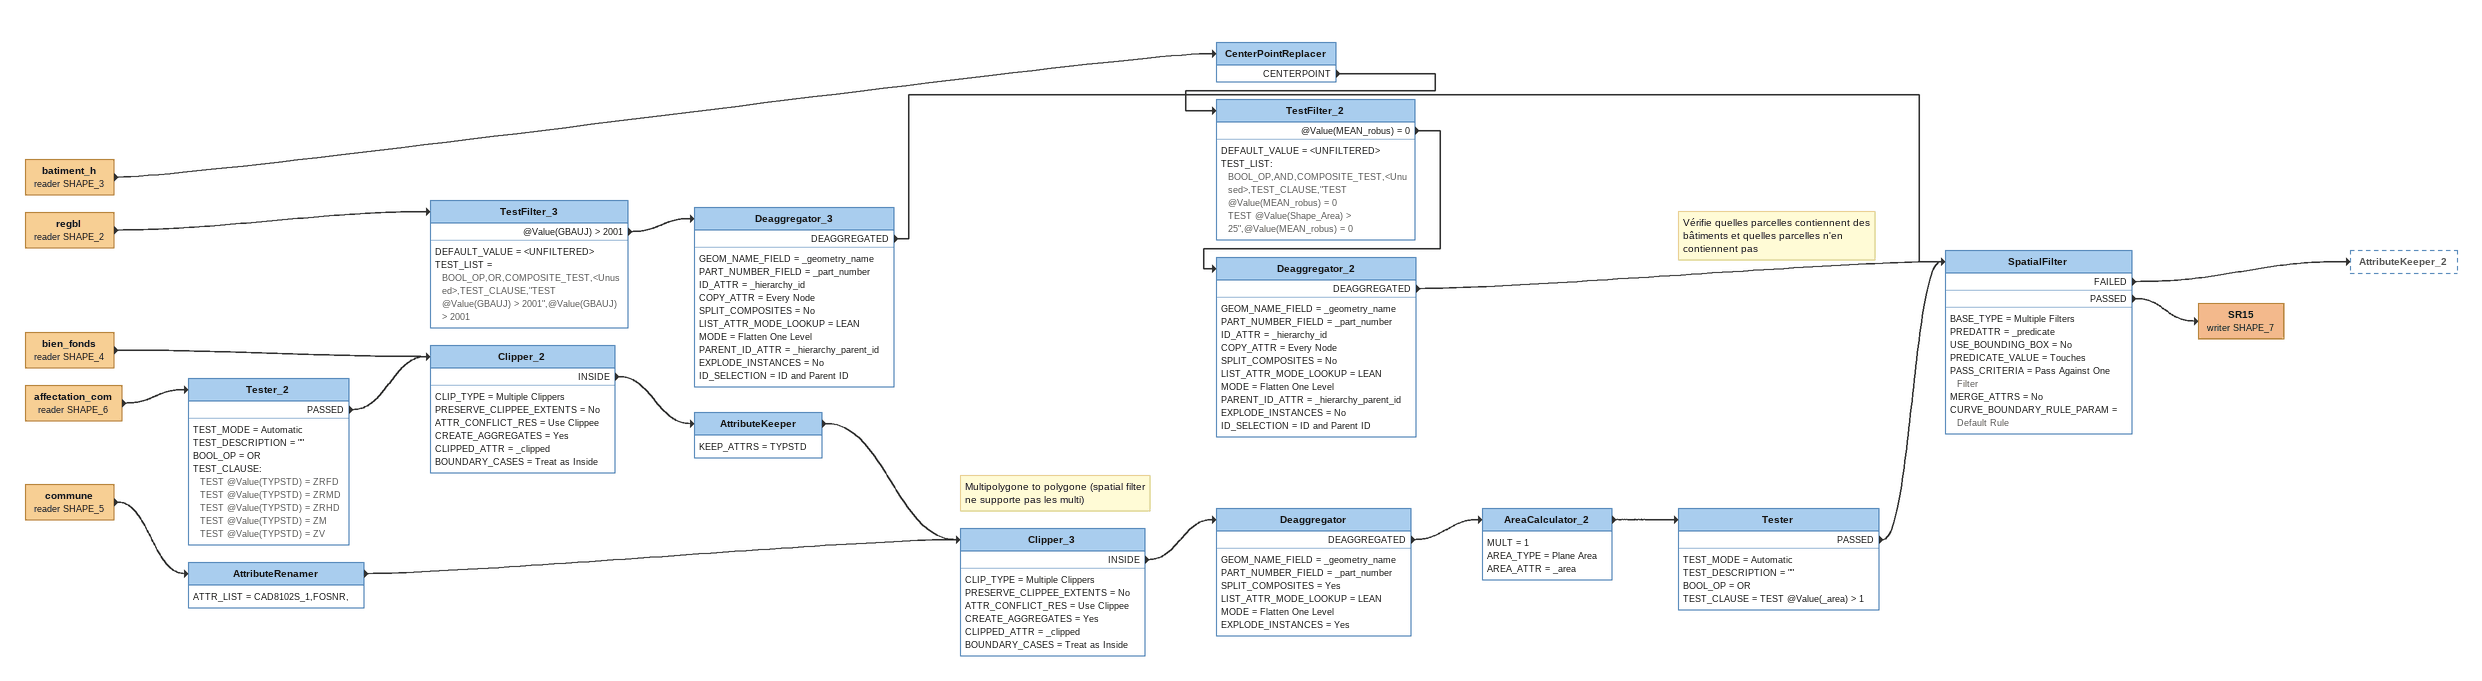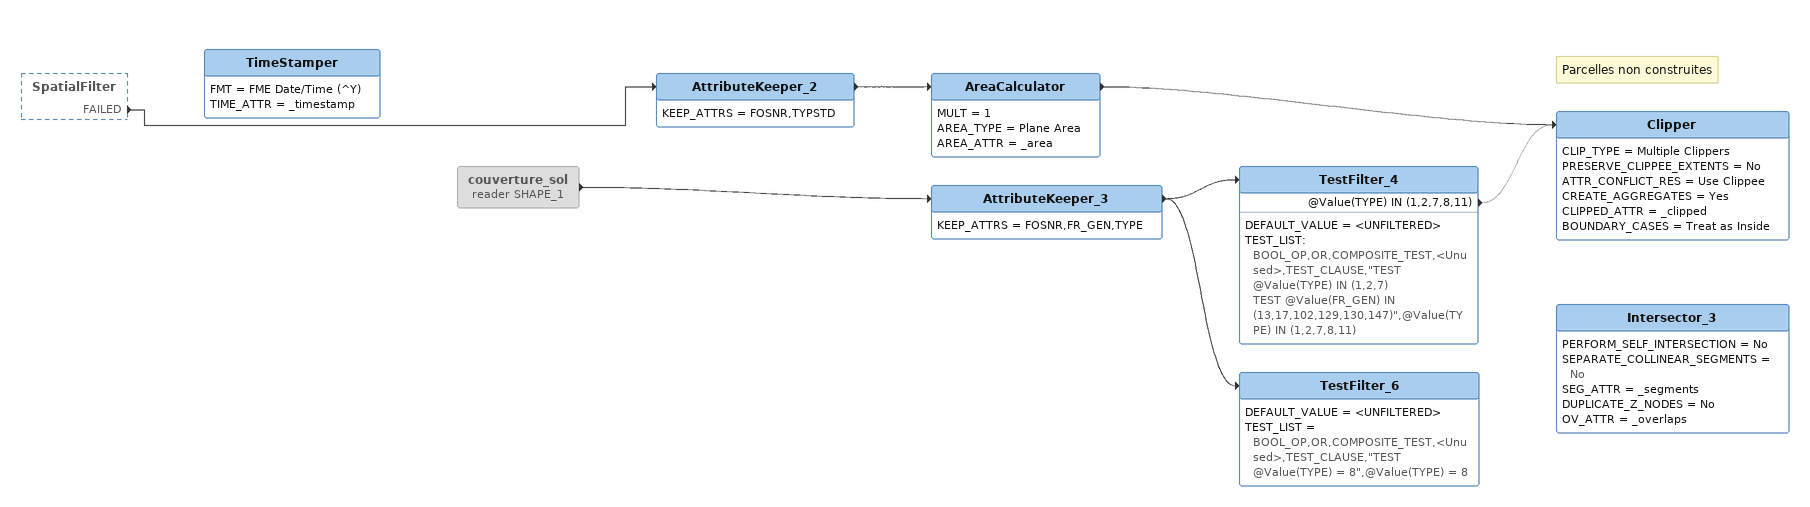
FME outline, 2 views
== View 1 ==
batiment_h (reader SHAPE_3)
    -> CenterPointReplacer
CenterPointReplacer
    CENTERPOINT -> TestFilter_2
TestFilter_2
    DEFAULT_VALUE = <UNFILTERED>
    TEST_LIST:
      BOOL_OP,AND,COMPOSITE_TEST,<Unused>,TEST_CLAUSE,"TEST @Value(MEAN_robus) = 0
      TEST @Value(Shape_Area) > 25",@Value(MEAN_robus) = 0
    @Value(MEAN_robus) = 0 -> Deaggregator_2
Deaggregator_2
    GEOM_NAME_FIELD = _geometry_name
    PART_NUMBER_FIELD = _part_number
    ID_ATTR = _hierarchy_id
    COPY_ATTR = Every Node
    SPLIT_COMPOSITES = No
    LIST_ATTR_MODE_LOOKUP = LEAN
    MODE = Flatten One Level
    PARENT_ID_ATTR = _hierarchy_parent_id
    EXPLODE_INSTANCES = No
    ID_SELECTION = ID and Parent ID
    DEAGGREGATED -> SpatialFilter
regbl (reader SHAPE_2)
    -> TestFilter_3
TestFilter_3
    DEFAULT_VALUE = <UNFILTERED>
    TEST_LIST = BOOL_OP,OR,COMPOSITE_TEST,<Unused>,TEST_CLAUSE,"TEST @Value(GBAUJ) > 2001",@Value(GBAUJ) > 2001
    @Value(GBAUJ) > 2001 -> Deaggregator_3
Deaggregator_3
    GEOM_NAME_FIELD = _geometry_name
    PART_NUMBER_FIELD = _part_number
    ID_ATTR = _hierarchy_id
    COPY_ATTR = Every Node
    SPLIT_COMPOSITES = No
    LIST_ATTR_MODE_LOOKUP = LEAN
    MODE = Flatten One Level
    PARENT_ID_ATTR = _hierarchy_parent_id
    EXPLODE_INSTANCES = No
    ID_SELECTION = ID and Parent ID
    DEAGGREGATED -> SpatialFilter
bien_fonds (reader SHAPE_4)
    -> Clipper_2
affectation_com (reader SHAPE_6)
    -> Tester_2
Tester_2
    TEST_MODE = Automatic
    TEST_DESCRIPTION = ""
    BOOL_OP = OR
    TEST_CLAUSE:
      TEST @Value(TYPSTD) = ZRFD
      TEST @Value(TYPSTD) = ZRMD
      TEST @Value(TYPSTD) = ZRHD
      TEST @Value(TYPSTD) = ZM
      TEST @Value(TYPSTD) = ZV
    PASSED -> Clipper_2
Clipper_2
    CLIP_TYPE = Multiple Clippers
    PRESERVE_CLIPPEE_EXTENTS = No
    ATTR_CONFLICT_RES = Use Clippee
    CREATE_AGGREGATES = Yes
    CLIPPED_ATTR = _clipped
    BOUNDARY_CASES = Treat as Inside
    INSIDE -> AttributeKeeper
AttributeKeeper
    KEEP_ATTRS = TYPSTD
    -> Clipper_3
commune (reader SHAPE_5)
    -> AttributeRenamer
AttributeRenamer
    ATTR_LIST = CAD8102S_1,FOSNR,
    -> Clipper_3
Clipper_3
    CLIP_TYPE = Multiple Clippers
    PRESERVE_CLIPPEE_EXTENTS = No
    ATTR_CONFLICT_RES = Use Clippee
    CREATE_AGGREGATES = Yes
    CLIPPED_ATTR = _clipped
    BOUNDARY_CASES = Treat as Inside
    INSIDE -> Deaggregator
Note: Multipolygone to polygone (spatial filter ne supporte pas les multi)
Deaggregator
    GEOM_NAME_FIELD = _geometry_name
    PART_NUMBER_FIELD = _part_number
    SPLIT_COMPOSITES = Yes
    LIST_ATTR_MODE_LOOKUP = LEAN
    MODE = Flatten One Level
    EXPLODE_INSTANCES = Yes
    DEAGGREGATED -> AreaCalculator_2
AreaCalculator_2
    MULT = 1
    AREA_TYPE = Plane Area
    AREA_ATTR = _area
    -> Tester
Tester
    TEST_MODE = Automatic
    TEST_DESCRIPTION = ""
    BOOL_OP = OR
    TEST_CLAUSE = TEST @Value(_area) > 1
    PASSED -> SpatialFilter
Note: Vérifie quelles parcelles contiennent des bâtiments et quelles parcelles n'en contiennent pas
SpatialFilter
    BASE_TYPE = Multiple Filters
    PREDATTR = _predicate
    USE_BOUNDING_BOX = No
    PREDICATE_VALUE = Touches
    PASS_CRITERIA = Pass Against One Filter
    MERGE_ATTRS = No
    CURVE_BOUNDARY_RULE_PARAM = Default Rule
    FAILED -> AttributeKeeper_2
    PASSED -> SR15 (writer SHAPE_7)
SR15 (writer SHAPE_7)

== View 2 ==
SpatialFilter [outside]
    FAILED -> AttributeKeeper_2
AttributeKeeper_2
    KEEP_ATTRS = FOSNR,TYPSTD
    -> AreaCalculator
AreaCalculator
    MULT = 1
    AREA_TYPE = Plane Area
    AREA_ATTR = _area
    -> Clipper
TimeStamper
    FMT = FME Date/Time (^Y)
    TIME_ATTR = _timestamp
couverture_sol (reader SHAPE_1) [off]
    -> AttributeKeeper_3
AttributeKeeper_3
    KEEP_ATTRS = FOSNR,FR_GEN,TYPE
    -> TestFilter_4
    -> TestFilter_6
TestFilter_4
    DEFAULT_VALUE = <UNFILTERED>
    TEST_LIST:
      BOOL_OP,OR,COMPOSITE_TEST,<Unused>,TEST_CLAUSE,"TEST @Value(TYPE) IN (1,2,7)
      TEST @Value(FR_GEN) IN (13,17,102,129,130,147)",@Value(TYPE) IN (1,2,7,8,11)
    @Value(TYPE) IN (1,2,7,8,11) -> Clipper [off]
Note: Parcelles non construites
Clipper
    CLIP_TYPE = Multiple Clippers
    PRESERVE_CLIPPEE_EXTENTS = No
    ATTR_CONFLICT_RES = Use Clippee
    CREATE_AGGREGATES = Yes
    CLIPPED_ATTR = _clipped
    BOUNDARY_CASES = Treat as Inside
TestFilter_6
    DEFAULT_VALUE = <UNFILTERED>
    TEST_LIST = BOOL_OP,OR,COMPOSITE_TEST,<Unused>,TEST_CLAUSE,"TEST @Value(TYPE) = 8",@Value(TYPE) = 8
Intersector_3
    PERFORM_SELF_INTERSECTION = No
    SEPARATE_COLLINEAR_SEGMENTS = No
    SEG_ATTR = _segments
    DUPLICATE_Z_NODES = No
    OV_ATTR = _overlaps
